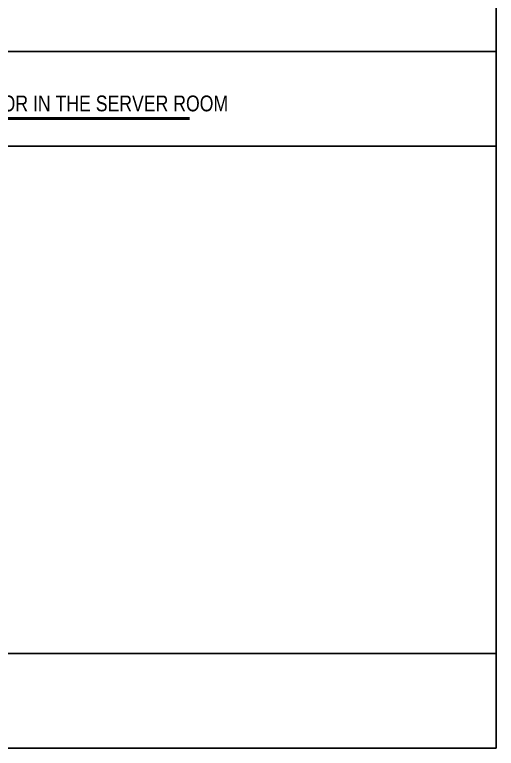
# Model space of a CAD drawing. Header units: millimetres. Extents: x -59920 to -20716, y 18887 to 47087.
# Drawn here: x -37388 to -36626, y 31614 to 32775 of the extents above; entities that cross this region are included whole.
import ezdxf

# ---------------------------------------------------------------- set-up
doc = ezdxf.new("R2010")
doc.units = ezdxf.units.MM
doc.layers.add('G-ANNO-SYMB', color=7, linetype='Continuous')
doc.layers.add('G-ANNO-TITL', color=7, linetype='Continuous')
doc.layers.add('Thick Line', color=7, linetype='Continuous', lineweight=50)
doc.layers.add('视图标题', color=90, linetype='Continuous', lineweight=25)
doc.styles.add('Aecom Chinese Title', font='simhei.ttf', dxfattribs={"width": 0.8, "height": 6})
doc.styles.add('Arial', font='arial.ttf')
doc.styles.add('Arial_4', font='arial.ttf', dxfattribs={"height": 2.5})

# ---------------------------------------------------------------- blocks, each defined once
blk = doc.blocks.new('K_06')
at = {"layer": 'Defpoints', "color": 251}
for p, q in [((-1836.5, -1756.7), (1836.5, -1756.7)), ((-1836.5, -1906.7), (1836.5, -1906.7)), ((-1836.5, -2710), (1836.5, -2710))]:
    blk.add_line(p, q, dxfattribs=at)
at = {"layer": 'Defpoints', "color": 1}
blk.add_lwpolyline([(1836.5, -2860), (-1836.5, -2860), (-1836.5, 0), (1836.5, 0)], close=True, dxfattribs=at)
blk = doc.blocks.new('视口 - No Ref  Number-1111583-交互展示区立面图2 DIGITAL CORRIDOR ELEVATION 2')
at = {"layer": 'Thick Line'}
blk.add_line((0, 0), (-12.7, 0), dxfattribs=at)
at = {"layer": '视图标题'}
for q in [(0, 6.35), (0, -6.35)]:
    blk.add_line((0, 0), q, dxfattribs=at)
blk = doc.blocks.new('A$C0FD827E6')
at = {"color": 0, "linetype": 'ByBlock', "lineweight": -2}
blk.add_point((-3.12, -10.74), dxfattribs=at)
at = {"layer": '视图标题', "color": 7, "lineweight": 50}
blk.add_line((15, -0.2), (160.29, -0.2), dxfattribs=at)
at = {"layer": '视图标题'}
blk.add_blockref('视口 - No Ref  Number-1111583-交互展示区立面图2 DIGITAL CORRIDOR ELEVATION 2', (15, -0.2), dxfattribs=at)
at = {"layer": 'G-ANNO-SYMB', "width": 0.8}
for tag, p, height, style in [('TITLE1', (21.88, 19.23), 7, 'Aecom Chinese Title'), ('TITLE2', (21.88, 10.35), 6, 'Arial'), ('DN', (3.13, 2.54), 6, 'Arial'), ('TITLE3', (21.88, 2.54), 6, 'Arial')]:
    blk.add_attdef(tag, p, '', height=height, dxfattribs=dict(at, style=style))
at = {"layer": '视图标题', "color": 7, "lineweight": 5, "insert": (21.19, -2.12), "char_height": 2.5, "width": 25.8945, "attachment_point": 1, "style": 'Arial_4'}
blk.add_mtext('Scale:   1 : 5', dxfattribs=at)

msp = doc.modelspace()

# ---------------------------------------------------------------- block references
msp.add_blockref('K_06', (-38462.3, 34473.8))
at = {"layer": 'G-ANNO-TITL'}
ref = msp.add_blockref('A$C0FD827E6', (-37779.4, 32611.9), dxfattribs=dict(at, xscale=4.166666666666667, yscale=4.166666666666667, zscale=4.166666666666667))
ref.add_attrib('TITLE3', 'DETAIL - HIDDEN DOOR IN THE SERVER ROOM', (-37688.2, 32622.4), dxfattribs={"layer": 'G-ANNO-SYMB', "height": 25, "style": 'Arial', "width": 0.8})
ref.add_attrib('TITLE1', 'D02 机房暗门', (-37688.2, 32675.5), dxfattribs={"layer": 'G-ANNO-SYMB', "height": 29.17, "style": 'Aecom Chinese Title'})
ref.add_attrib('DN', 'B1', (-37766.4, 32622.4), dxfattribs={"layer": 'G-ANNO-SYMB', "height": 25, "style": 'Arial', "width": 0.8})

doc.saveas('drawing.dxf')
